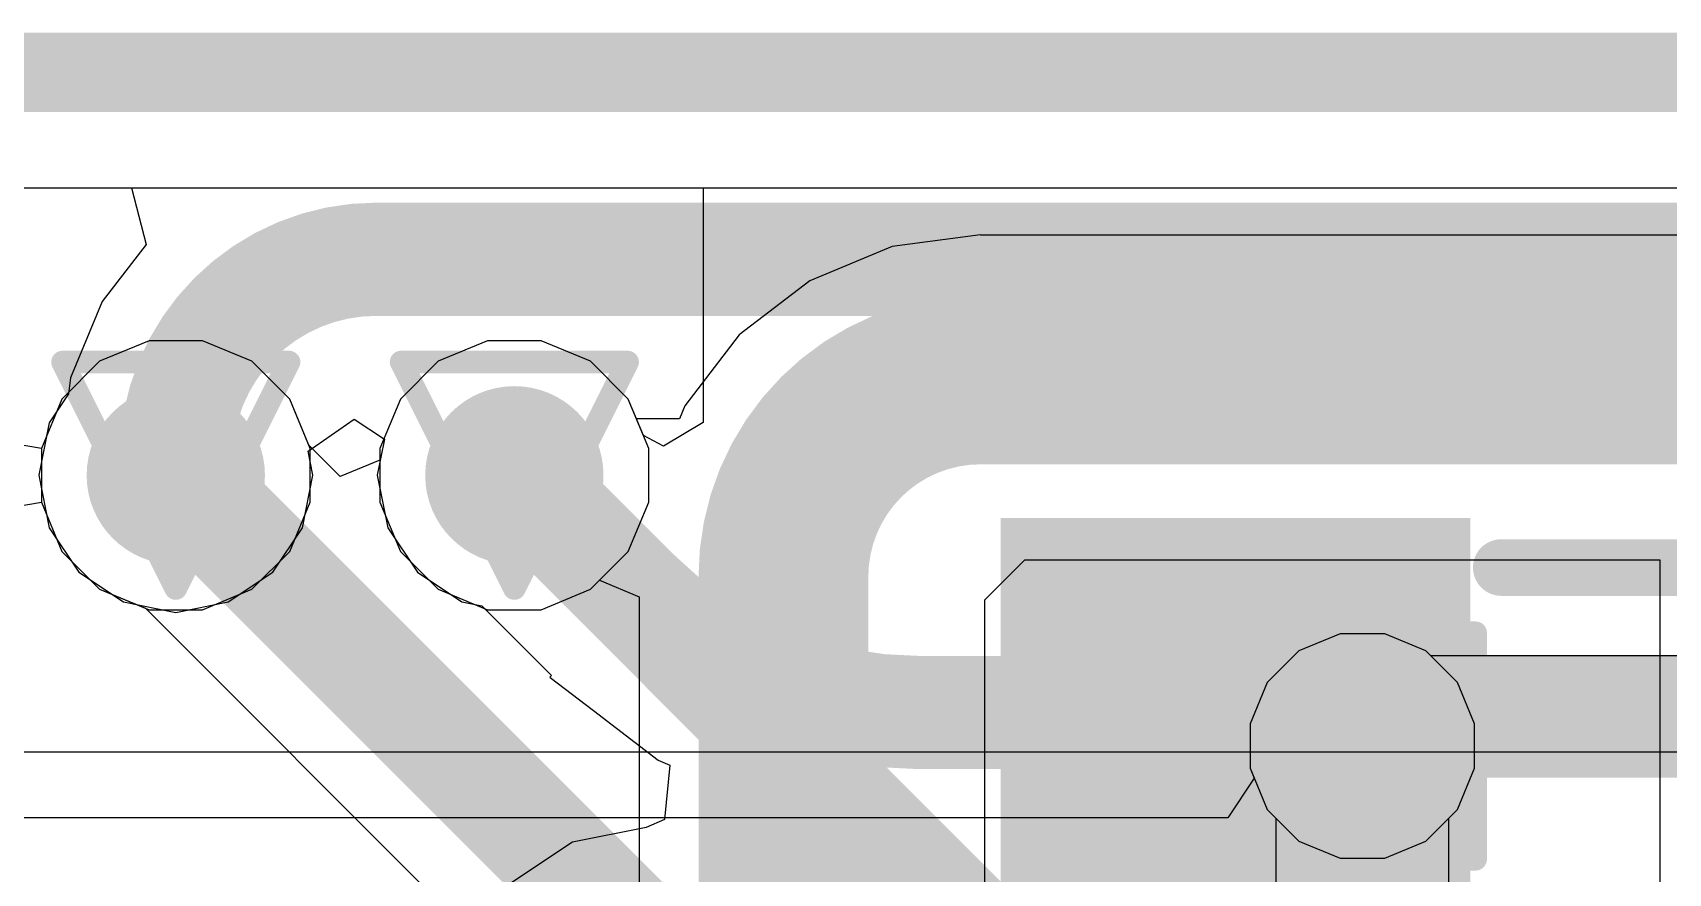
# Model space of a CAD drawing. Header units: inches. Extents: x -6 to 284, y -12 to 154.
# Drawn here: x 34.891 to 38.56, y 18.563 to 20.449 of the extents above; entities that cross this region are included whole.
import ezdxf

# ---------------------------------------------------------------- set-up
doc = ezdxf.new("R2010")
doc.units = ezdxf.units.IN
for name, color, linetype in [('Board Outline', 216, 'Continuous'), ('Bottom Layer', 5, 'Continuous'), ('Bottom Overlay', 54, 'Continuous'), ('Bottom Paste', 16, 'Continuous'), ('Bottom Solder', 6, 'Continuous'), ('Drill Drawing', 1, 'Continuous'), ('GND-1', 16, 'Continuous'), ('GND-2', 90, 'Continuous'), ('GND-3', 216, 'Continuous'), ('GND-4', 54, 'Continuous'), ('PWR-1', 156, 'Continuous'), ('PWR-2', 130, 'Continuous'), ('Signal L1', 76, 'Continuous'), ('Signal L2', 6, 'Continuous'), ('Top Layer', 1, 'Continuous'), ('Top Solder', 216, 'Continuous'), ('Via Holes', 16, 'Continuous')]:
    doc.layers.add(name, color=color, linetype=linetype)

# ---------------------------------------------------------------- blocks, each defined once
blk = doc.blocks.new('WPN252012HR24MT__B_247')
at = {"layer": 'Bottom Layer'}
blk.add_hatch(color=5, dxfattribs=at).paths.add_polyline_path([(-1.2499975, 1.00000054), (-0.3999966599999999, 1.00000054), (-0.3999966599999999, -1.00000054), (-1.2499975, -1.00000054)])
at = {"layer": 'Bottom Paste'}
blk.add_hatch(color=16, dxfattribs=at).paths.add_polyline_path([(-1.2499975, 1.00000054), (-0.3999966599999999, 1.00000054), (-0.3999966599999999, -1.00000054), (-1.2499975, -1.00000054)])
at = {"layer": 'Bottom Solder'}
blk.add_hatch(color=6, dxfattribs=at).paths.add_polyline_path([(-1.3515975, 1.10160054), (-0.29839666, 1.10160054), (-0.29839666, -1.10160054), (-1.3515975, -1.10160054)])
at = {"layer": 'Bottom Overlay'}
blk.add_lwpolyline([(-0.2286, 0.9905999999999999, 0.127, 0.127, 0), (0.2286, 0.9905999999999999, 0.127, 0.127, 0)], format="xyseb", dxfattribs=at)
blk.add_lwpolyline([(-0.26035, 0.9905999999999999, 0.0635, 0.0635, 1), (-0.19685, 0.9905999999999999, 0.0635, 0.0635, 1)], format="xyseb", close=True, dxfattribs=at)

msp = doc.modelspace()

# ---------------------------------------------------------------- hatches: boundary and pattern name
at = {"layer": 'Bottom Layer'}
h = msp.add_hatch(color=5, dxfattribs=at)
edge = h.paths.add_edge_path()
edge.add_arc((35.21162884, 19.45591486), 0.1999996, 0, 360)
h = msp.add_hatch(color=5, dxfattribs=at)
edge = h.paths.add_edge_path()
edge.add_arc((35.97114726, 19.45591486), 0.1999996, 0, 360)
at = {"layer": 'GND-1'}
h = msp.add_hatch(color=16, dxfattribs=at)
edge = h.paths.add_edge_path()
edge.add_arc((35.21162884, 19.45591486), 0.1999996, 0, 360)
h = msp.add_hatch(color=16, dxfattribs=at)
edge = h.paths.add_edge_path()
edge.add_arc((35.97114726, 19.45591486), 0.1999996, 0, 360)
h = msp.add_hatch(color=16, dxfattribs=at)
edge = h.paths.add_edge_path()
edge.add_arc((37.87366822, 18.84857292), 0.1499997, 0, 360)
at = {"layer": 'GND-2'}
h = msp.add_hatch(color=90, dxfattribs=at)
edge = h.paths.add_edge_path()
edge.add_arc((35.21162884, 19.45591486), 0.1999996, 0, 360)
h = msp.add_hatch(color=90, dxfattribs=at)
edge = h.paths.add_edge_path()
edge.add_arc((35.97114726, 19.45591486), 0.1999996, 0, 360)
at = {"layer": 'GND-3'}
h = msp.add_hatch(color=216, dxfattribs=at)
edge = h.paths.add_edge_path()
edge.add_arc((35.21162884, 19.45591486), 0.1999996, 0, 360)
h = msp.add_hatch(color=216, dxfattribs=at)
edge = h.paths.add_edge_path()
edge.add_arc((35.97114726, 19.45591486), 0.1999996, 0, 360)
at = {"layer": 'GND-4'}
h = msp.add_hatch(color=54, dxfattribs=at)
edge = h.paths.add_edge_path()
edge.add_arc((35.21162884, 19.45591486), 0.1999996, 0, 360)
h = msp.add_hatch(color=54, dxfattribs=at)
edge = h.paths.add_edge_path()
edge.add_arc((35.97114726, 19.45591486), 0.1999996, 0, 360)
at = {"layer": 'PWR-1'}
h = msp.add_hatch(color=156, dxfattribs=at)
edge = h.paths.add_edge_path()
edge.add_arc((35.21162884, 19.45591486), 0.1999996, 0, 360)
h = msp.add_hatch(color=156, dxfattribs=at)
edge = h.paths.add_edge_path()
edge.add_arc((35.97114726, 19.45591486), 0.1999996, 0, 360)
at = {"layer": 'PWR-2'}
h = msp.add_hatch(color=130, dxfattribs=at)
edge = h.paths.add_edge_path()
edge.add_arc((35.21162884, 19.45591486), 0.1999996, 0, 360)
h = msp.add_hatch(color=130, dxfattribs=at)
edge = h.paths.add_edge_path()
edge.add_arc((35.97114726, 19.45591486), 0.1999996, 0, 360)
at = {"layer": 'Signal L1'}
h = msp.add_hatch(color=76, dxfattribs=at)
edge = h.paths.add_edge_path()
edge.add_arc((35.21162884, 19.45591486), 0.1999996, 0, 360)
h = msp.add_hatch(color=76, dxfattribs=at)
edge = h.paths.add_edge_path()
edge.add_arc((35.97114726, 19.45591486), 0.1999996, 0, 360)
h = msp.add_hatch(color=76, dxfattribs=at)
edge = h.paths.add_edge_path()
edge.add_arc((37.87366822, 18.84857292), 0.1499997, 0, 360)
at = {"layer": 'Signal L2'}
h = msp.add_hatch(color=6, dxfattribs=at)
edge = h.paths.add_edge_path()
edge.add_arc((35.21162884, 19.45591486), 0.1999996, 0, 360)
h = msp.add_hatch(color=6, dxfattribs=at)
edge = h.paths.add_edge_path()
edge.add_arc((35.97114726, 19.45591486), 0.1999996, 0, 360)
at = {"layer": 'Top Layer'}
h = msp.add_hatch(color=1, dxfattribs=at)
edge = h.paths.add_edge_path()
edge.add_arc((35.21162884, 19.45591486), 0.1999996, 0, 360)
h = msp.add_hatch(color=1, dxfattribs=at)
edge = h.paths.add_edge_path()
edge.add_arc((35.97114726, 19.45591486), 0.1999996, 0, 360)
h = msp.add_hatch(color=1, dxfattribs=at)
edge = h.paths.add_edge_path()
edge.add_arc((37.87366822, 18.84857292), 0.1499997, 0, 360)
at = {"layer": 'Top Solder'}
h = msp.add_hatch(color=216, dxfattribs=at)
edge = h.paths.add_edge_path()
edge.add_arc((37.87366822, 18.84857292), 0.2515997, 0, 360)
at = {"layer": 'Via Holes'}
h = msp.add_hatch(color=7, dxfattribs=at)
edge = h.paths.add_edge_path()
edge.add_arc((35.21162884, 19.45591486), 0.0999998, 0, 360)
h = msp.add_hatch(color=7, dxfattribs=at)
edge = h.paths.add_edge_path()
edge.add_arc((35.97114726, 19.45591486), 0.0999998, 0, 360)
h = msp.add_hatch(color=7, dxfattribs=at)
edge = h.paths.add_edge_path()
edge.add_arc((37.87366822, 18.84857292), 0.07499858, 0, 360)

# ---------------------------------------------------------------- linework, layer by layer
at = {"layer": 'Board Outline'}
msp.add_lwpolyline([(12.036425, 20.35987292, 0.1778, 0.1778, 0), (75.55088776, 20.35987292, 0.1778, 0.1778, 0)], format="xyseb", dxfattribs=at)
at = {"layer": 'Bottom Layer'}
for p, q in [((12.036425, 20.10090722), (45.75363722, 20.10090976)), ((36.81871477999999, 19.96900756), (36.63388913999999, 19.89244942)), ((37.0170583, 19.99511876), (36.81871477999999, 19.96900756)), ((37.0170583, 19.99478348), (37.0170583, 19.99511876)), ((42.40691544, 19.99478348), (37.0170583, 19.99478348)), ((36.63388913999999, 19.89244942), (36.4751747, 19.7706615)), ((35.15163658, 19.75751446), (35.0407859, 19.71159888)), ((35.2716211, 19.75751446), (35.15163658, 19.75751446)), ((35.38247178, 19.71159888), (35.2716211, 19.75751446)), ((35.911155, 19.75751446), (35.80030432, 19.71159888)), ((36.03113952, 19.75751446), (35.911155, 19.75751446)), ((36.1419902, 19.71159888), (36.03113952, 19.75751446)), ((36.4751747, 19.7706615), (36.35338678, 19.61194706)), ((35.0407859, 19.71159888), (34.95594481999999, 19.6267578)), ((35.46731286, 19.6267578), (35.38247178, 19.71159888)), ((35.80030432, 19.71159888), (35.71546324, 19.6267578)), ((36.22683128, 19.6267578), (36.1419902, 19.71159888)), ((34.95594481999999, 19.6267578), (34.91002924, 19.51590966)), ((35.51322844, 19.51590712), (35.46731286, 19.6267578)), ((35.71546324, 19.6267578), (35.66954766, 19.51590712)), ((36.2450634, 19.58274214), (36.22683128, 19.6267578)), ((36.35338678, 19.61194706), (36.34128876, 19.58274214)), ((36.34128876, 19.58274214), (36.2450634, 19.58274214)), ((34.91002924, 19.51590966), (34.82720492, 19.53057562)), ((35.51322844, 19.3959226), (35.51322844, 19.51590712)), ((35.66954766, 19.51590712), (35.66954766, 19.3959226)), ((34.82720492, 19.3812541), (34.91002924, 19.39592006)), ((34.91002924, 19.39592006), (34.95594481999999, 19.28507192)), ((35.46731286, 19.28507192), (35.51322844, 19.3959226)), ((35.66954766, 19.3959226), (35.71546324, 19.28507192)), ((34.95594481999999, 19.28507192), (35.0407859, 19.20023084)), ((35.38247178, 19.20023084), (35.46731286, 19.28507192)), ((35.71546324, 19.28507192), (35.80030432, 19.20023084)), ((37.02667982, 19.1768095), (37.11648406, 19.26661374)), ((37.11648406, 19.26661374), (38.54082716, 19.26660612)), ((38.54082716, 19.26660612), (38.54083732, 16.44296178)), ((35.0407859, 19.20023084), (35.15163658, 19.15431526)), ((35.2716211, 19.15431526), (35.38247178, 19.20023084)), ((35.80030432, 19.20023084), (35.911155, 19.15431526)), ((36.03113952, 19.15431526), (36.1419902, 19.20023084)), ((36.1419902, 19.20023084), (36.16215271999999, 19.22039336)), ((36.16215271999999, 19.22039336), (36.25105272, 19.18356844)), ((35.15163658, 19.15431526), (35.2716211, 19.15431526)), ((35.911155, 19.15431526), (36.03113952, 19.15431526)), ((36.25105272, 19.18356844), (36.25105272, 16.574135)), ((37.02667982, 15.29101336), (37.02667982, 19.1768095))]:
    msp.add_line(p, q, dxfattribs=at)
for points in [[(36.57477317999999, 19.2287779, 0.3809999999999999, 0.3809999999999999, -0.4142135623730951), (37.0170583, 19.67106302, 0.3809999999999999, 0.3809999999999999, 0)], [(37.0170583, 19.67106302, 0.3809999999999999, 0.3809999999999999, 0), (42.40691544, 19.67106302, 0.3809999999999999, 0.3809999999999999, 0)], [(36.57477317999999, 16.56375148, 0.3809999999999999, 0.3809999999999999, 0), (36.57477317999999, 19.2287779, 0.3809999999999999, 0.3809999999999999, 0)]]:
    msp.add_lwpolyline(points, format="xyseb", dxfattribs=at)
for points in [[(36.9218083, 19.67106302, 0.1905, 0.1905, 1), (37.1123083, 19.67106302, 0.1905, 0.1905, 1)], [(36.9218083, 19.67106302, 0.1905, 0.1905, 1), (37.1123083, 19.67106302, 0.1905, 0.1905, 1)], [(36.47952318, 19.2287779, 0.1905, 0.1905, 1), (36.67002318, 19.2287779, 0.1905, 0.1905, 1)], [(36.47952318, 19.2287779, 0.1905, 0.1905, 1), (36.67002318, 19.2287779, 0.1905, 0.1905, 1)]]:
    msp.add_lwpolyline(points, format="xyseb", close=True, dxfattribs=at)
at = {"layer": 'Drill Drawing'}
for points in [[(34.95762884, 19.70991486, 0.0508, 0.0508, 0), (35.46562884, 19.70991486, 0.0508, 0.0508, 0)], [(34.95762884, 19.70991486, 0.0508, 0.0508, 0), (35.21162884, 19.20191486, 0.0508, 0.0508, 0)], [(35.21162884, 19.20191486, 0.0508, 0.0508, 0), (35.46562884, 19.70991486, 0.0508, 0.0508, 0)], [(35.71714726, 19.70991486, 0.0508, 0.0508, 0), (36.22514726, 19.70991486, 0.0508, 0.0508, 0)], [(35.71714726, 19.70991486, 0.0508, 0.0508, 0), (35.97114726, 19.20191486, 0.0508, 0.0508, 0)], [(35.97114726, 19.20191486, 0.0508, 0.0508, 0), (36.22514726, 19.70991486, 0.0508, 0.0508, 0)], [(37.61966822, 19.10257292, 0.0508, 0.0508, 0), (38.12766822, 19.10257292, 0.0508, 0.0508, 0)], [(37.61966822, 18.59457292, 0.0508, 0.0508, 0), (37.61966822, 19.10257292, 0.0508, 0.0508, 0)], [(38.12766822, 18.59457292, 0.0508, 0.0508, 0), (38.12766822, 19.10257292, 0.0508, 0.0508, 0)], [(37.61966822, 18.59457292, 0.0508, 0.0508, 0), (38.12766822, 18.59457292, 0.0508, 0.0508, 0)]]:
    msp.add_lwpolyline(points, format="xyseb", dxfattribs=at)
for points in [[(34.94492884, 19.70991486, 0.0254, 0.0254, 1), (34.97032883999999, 19.70991486, 0.0254, 0.0254, 1)], [(34.94492884, 19.70991486, 0.0254, 0.0254, 1), (34.97032883999999, 19.70991486, 0.0254, 0.0254, 1)], [(35.45292884, 19.70991486, 0.0254, 0.0254, 1), (35.47832884, 19.70991486, 0.0254, 0.0254, 1)], [(35.45292884, 19.70991486, 0.0254, 0.0254, 1), (35.47832884, 19.70991486, 0.0254, 0.0254, 1)], [(35.70444726, 19.70991486, 0.0254, 0.0254, 1), (35.72984726, 19.70991486, 0.0254, 0.0254, 1)], [(35.70444726, 19.70991486, 0.0254, 0.0254, 1), (35.72984726, 19.70991486, 0.0254, 0.0254, 1)], [(36.21244726, 19.70991486, 0.0254, 0.0254, 1), (36.23784726, 19.70991486, 0.0254, 0.0254, 1)], [(36.21244726, 19.70991486, 0.0254, 0.0254, 1), (36.23784726, 19.70991486, 0.0254, 0.0254, 1)], [(35.19892884, 19.20191486, 0.0254, 0.0254, 1), (35.22432884, 19.20191486, 0.0254, 0.0254, 1)], [(35.19892884, 19.20191486, 0.0254, 0.0254, 1), (35.22432884, 19.20191486, 0.0254, 0.0254, 1)], [(35.95844726, 19.20191486, 0.0254, 0.0254, 1), (35.98384726, 19.20191486, 0.0254, 0.0254, 1)], [(35.95844726, 19.20191486, 0.0254, 0.0254, 1), (35.98384726, 19.20191486, 0.0254, 0.0254, 1)], [(37.60696822, 19.10257292, 0.0254, 0.0254, 1), (37.63236822, 19.10257292, 0.0254, 0.0254, 1)], [(37.60696822, 19.10257292, 0.0254, 0.0254, 1), (37.63236822, 19.10257292, 0.0254, 0.0254, 1)], [(38.11496821999999, 19.10257292, 0.0254, 0.0254, 1), (38.14036822, 19.10257292, 0.0254, 0.0254, 1)], [(38.11496821999999, 19.10257292, 0.0254, 0.0254, 1), (38.14036822, 19.10257292, 0.0254, 0.0254, 1)], [(37.60696822, 18.59457292, 0.0254, 0.0254, 1), (37.63236822, 18.59457292, 0.0254, 0.0254, 1)], [(37.60696822, 18.59457292, 0.0254, 0.0254, 1), (37.63236822, 18.59457292, 0.0254, 0.0254, 1)], [(38.11496821999999, 18.59457292, 0.0254, 0.0254, 1), (38.14036822, 18.59457292, 0.0254, 0.0254, 1)], [(38.11496821999999, 18.59457292, 0.0254, 0.0254, 1), (38.14036822, 18.59457292, 0.0254, 0.0254, 1)]]:
    msp.add_lwpolyline(points, format="xyseb", close=True, dxfattribs=at)
at = {"layer": 'GND-1'}
for p, q in [((12.036425, 20.10090722), (75.55084966, 20.10090976)), ((35.15163658, 19.75751446), (35.0407859, 19.71159888)), ((35.2716211, 19.75751446), (35.15163658, 19.75751446)), ((35.38247178, 19.71159888), (35.2716211, 19.75751446)), ((35.911155, 19.75751446), (35.80030432, 19.71159888)), ((36.03113952, 19.75751446), (35.911155, 19.75751446)), ((36.1419902, 19.71159888), (36.03113952, 19.75751446)), ((35.0407859, 19.71159888), (34.95594481999999, 19.6267578)), ((35.46731286, 19.6267578), (35.38247178, 19.71159888)), ((35.80030432, 19.71159888), (35.71546324, 19.6267578)), ((36.22683128, 19.6267578), (36.1419902, 19.71159888)), ((34.95594481999999, 19.6267578), (34.91002924, 19.51590712)), ((35.51322844, 19.51590712), (35.46731286, 19.6267578)), ((35.71546324, 19.6267578), (35.66954766, 19.51590712)), ((36.27274686, 19.51590712), (36.22683128, 19.6267578)), ((34.91002924, 19.51590712), (34.91002924, 19.3959226)), ((35.51322844, 19.3959226), (35.51322844, 19.51590712)), ((35.66954766, 19.51590712), (35.66954766, 19.3959226)), ((36.27274686, 19.3959226), (36.27274686, 19.51590712)), ((34.91002924, 19.3959226), (34.95594481999999, 19.28507192)), ((35.46731286, 19.28507192), (35.51322844, 19.3959226)), ((35.66954766, 19.3959226), (35.71546324, 19.28507192)), ((36.22683128, 19.28507192), (36.27274686, 19.3959226)), ((34.95594481999999, 19.28507192), (35.0407859, 19.20023084)), ((35.38247178, 19.20023084), (35.46731286, 19.28507192)), ((35.71546324, 19.28507192), (35.80030432, 19.20023084)), ((36.1419902, 19.20023084), (36.22683128, 19.28507192)), ((35.0407859, 19.20023084), (35.15163658, 19.15431526)), ((35.2716211, 19.15431526), (35.38247178, 19.20023084)), ((35.80030432, 19.20023084), (35.911155, 19.15431526)), ((36.03113952, 19.15431526), (36.1419902, 19.20023084)), ((35.15163658, 19.15431526), (35.2716211, 19.15431526)), ((35.911155, 19.15431526), (36.03113952, 19.15431526)), ((37.8236226, 19.10017262), (37.73114882, 19.06186942)), ((37.92371384, 19.10017262), (37.8236226, 19.10017262)), ((38.01618762, 19.06186942), (37.92371384, 19.10017262)), ((37.73114882, 19.06186942), (37.66037172, 18.99109232)), ((38.08696472, 18.99109232), (38.01618762, 19.06186942)), ((37.66037172, 18.99109232), (37.62206852, 18.89861854)), ((38.12526792, 18.89861854), (38.08696472, 18.99109232)), ((37.62206852, 18.89861854), (37.62206852, 18.7985273)), ((38.12526792, 18.7985273), (38.12526792, 18.89861854)), ((37.62206852, 18.7985273), (37.66037172, 18.70605352)), ((38.08696472, 18.70605352), (38.12526792, 18.7985273)), ((37.66037172, 18.70605352), (37.73114882, 18.63527642)), ((38.01618762, 18.63527642), (38.08696472, 18.70605352)), ((37.73114882, 18.63527642), (37.8236226, 18.59697322)), ((37.92371384, 18.59697322), (38.01618762, 18.63527642)), ((37.8236226, 18.59697322), (37.92371384, 18.59697322))]:
    msp.add_line(p, q, dxfattribs=at)
at = {"layer": 'GND-2'}
for p, q in [((12.036425, 20.10090722), (75.55084966, 20.10090976)), ((35.15163658, 19.75751446), (35.0407859, 19.71159888)), ((35.2716211, 19.75751446), (35.15163658, 19.75751446)), ((35.38247178, 19.71159888), (35.2716211, 19.75751446)), ((35.911155, 19.75751446), (35.80030432, 19.71159888)), ((36.03113952, 19.75751446), (35.911155, 19.75751446)), ((36.1419902, 19.71159888), (36.03113952, 19.75751446)), ((35.0407859, 19.71159888), (34.95594481999999, 19.6267578)), ((35.46731286, 19.6267578), (35.38247178, 19.71159888)), ((35.80030432, 19.71159888), (35.71546324, 19.6267578)), ((36.22683128, 19.6267578), (36.1419902, 19.71159888)), ((34.95594481999999, 19.6267578), (34.91002924, 19.51590712)), ((35.51322844, 19.51590712), (35.46731286, 19.6267578)), ((35.71546324, 19.6267578), (35.66954766, 19.51590712)), ((36.27274686, 19.51590712), (36.22683128, 19.6267578)), ((34.91002924, 19.51590712), (34.91002924, 19.3959226)), ((35.51322844, 19.3959226), (35.51322844, 19.51590712)), ((35.66954766, 19.51590712), (35.66954766, 19.3959226)), ((36.27274686, 19.3959226), (36.27274686, 19.51590712)), ((34.91002924, 19.3959226), (34.95594481999999, 19.28507192)), ((35.46731286, 19.28507192), (35.51322844, 19.3959226)), ((35.66954766, 19.3959226), (35.71546324, 19.28507192)), ((36.22683128, 19.28507192), (36.27274686, 19.3959226)), ((34.95594481999999, 19.28507192), (35.0407859, 19.20023084)), ((35.38247178, 19.20023084), (35.46731286, 19.28507192)), ((35.71546324, 19.28507192), (35.80030432, 19.20023084)), ((36.1419902, 19.20023084), (36.22683128, 19.28507192)), ((35.0407859, 19.20023084), (35.15163658, 19.15431526)), ((35.2716211, 19.15431526), (35.38247178, 19.20023084)), ((35.80030432, 19.20023084), (35.911155, 19.15431526)), ((36.03113952, 19.15431526), (36.1419902, 19.20023084)), ((35.15163658, 19.15431526), (35.2716211, 19.15431526)), ((35.911155, 19.15431526), (36.03113952, 19.15431526))]:
    msp.add_line(p, q, dxfattribs=at)
at = {"layer": 'GND-3'}
for p, q in [((12.036425, 20.10090722), (75.55084966, 20.10090976)), ((35.15163658, 19.75751446), (35.0407859, 19.71159888)), ((35.2716211, 19.75751446), (35.15163658, 19.75751446)), ((35.38247178, 19.71159888), (35.2716211, 19.75751446)), ((35.911155, 19.75751446), (35.80030432, 19.71159888)), ((36.03113952, 19.75751446), (35.911155, 19.75751446)), ((36.1419902, 19.71159888), (36.03113952, 19.75751446)), ((35.0407859, 19.71159888), (34.95594481999999, 19.6267578)), ((35.46731286, 19.6267578), (35.38247178, 19.71159888)), ((35.80030432, 19.71159888), (35.71546324, 19.6267578)), ((36.22683128, 19.6267578), (36.1419902, 19.71159888)), ((34.95594481999999, 19.6267578), (34.91002924, 19.51590712)), ((35.51322844, 19.51590712), (35.46731286, 19.6267578)), ((35.71546324, 19.6267578), (35.66954766, 19.51590712)), ((36.27274686, 19.51590712), (36.22683128, 19.6267578)), ((34.91002924, 19.51590712), (34.91002924, 19.3959226)), ((35.51322844, 19.3959226), (35.51322844, 19.51590712)), ((35.66954766, 19.51590712), (35.66954766, 19.3959226)), ((36.27274686, 19.3959226), (36.27274686, 19.51590712)), ((34.91002924, 19.3959226), (34.95594481999999, 19.28507192)), ((35.46731286, 19.28507192), (35.51322844, 19.3959226)), ((35.66954766, 19.3959226), (35.71546324, 19.28507192)), ((36.22683128, 19.28507192), (36.27274686, 19.3959226)), ((34.95594481999999, 19.28507192), (35.0407859, 19.20023084)), ((35.38247178, 19.20023084), (35.46731286, 19.28507192)), ((35.71546324, 19.28507192), (35.80030432, 19.20023084)), ((36.1419902, 19.20023084), (36.22683128, 19.28507192)), ((35.0407859, 19.20023084), (35.15163658, 19.15431526)), ((35.2716211, 19.15431526), (35.38247178, 19.20023084)), ((35.80030432, 19.20023084), (35.911155, 19.15431526)), ((36.03113952, 19.15431526), (36.1419902, 19.20023084)), ((35.15163658, 19.15431526), (35.2716211, 19.15431526)), ((35.911155, 19.15431526), (36.03113952, 19.15431526))]:
    msp.add_line(p, q, dxfattribs=at)
at = {"layer": 'GND-4'}
for p, q in [((12.036425, 20.10090722), (75.55084966, 20.10090976)), ((35.15163658, 19.75751446), (35.0407859, 19.71159888)), ((35.2716211, 19.75751446), (35.15163658, 19.75751446)), ((35.38247178, 19.71159888), (35.2716211, 19.75751446)), ((35.911155, 19.75751446), (35.80030432, 19.71159888)), ((36.03113952, 19.75751446), (35.911155, 19.75751446)), ((36.1419902, 19.71159888), (36.03113952, 19.75751446)), ((35.0407859, 19.71159888), (34.95594481999999, 19.6267578)), ((35.46731286, 19.6267578), (35.38247178, 19.71159888)), ((35.80030432, 19.71159888), (35.71546324, 19.6267578)), ((36.22683128, 19.6267578), (36.1419902, 19.71159888)), ((34.95594481999999, 19.6267578), (34.91002924, 19.51590712)), ((35.51322844, 19.51590712), (35.46731286, 19.6267578)), ((35.71546324, 19.6267578), (35.66954766, 19.51590712)), ((36.27274686, 19.51590712), (36.22683128, 19.6267578)), ((34.91002924, 19.51590712), (34.91002924, 19.3959226)), ((35.51322844, 19.3959226), (35.51322844, 19.51590712)), ((35.66954766, 19.51590712), (35.66954766, 19.3959226)), ((36.27274686, 19.3959226), (36.27274686, 19.51590712)), ((34.91002924, 19.3959226), (34.95594481999999, 19.28507192)), ((35.46731286, 19.28507192), (35.51322844, 19.3959226)), ((35.66954766, 19.3959226), (35.71546324, 19.28507192)), ((36.22683128, 19.28507192), (36.27274686, 19.3959226)), ((34.95594481999999, 19.28507192), (35.0407859, 19.20023084)), ((35.38247178, 19.20023084), (35.46731286, 19.28507192)), ((35.71546324, 19.28507192), (35.80030432, 19.20023084)), ((36.1419902, 19.20023084), (36.22683128, 19.28507192)), ((35.0407859, 19.20023084), (35.15163658, 19.15431526)), ((35.2716211, 19.15431526), (35.38247178, 19.20023084)), ((35.80030432, 19.20023084), (35.911155, 19.15431526)), ((36.03113952, 19.15431526), (36.1419902, 19.20023084)), ((35.15163658, 19.15431526), (35.2716211, 19.15431526)), ((35.911155, 19.15431526), (36.03113952, 19.15431526))]:
    msp.add_line(p, q, dxfattribs=at)
at = {"layer": 'PWR-1'}
for p, q in [((33.82024224, 20.10090722), (35.11202528, 20.10090722)), ((35.11202528, 20.10090722), (35.1449386, 19.97390722)), ((35.1449386, 19.97390722), (35.0466406, 19.84580232)), ((35.0466406, 19.84580232), (34.97574158, 19.67463426)), ((34.97574158, 19.67463426), (34.97100448, 19.63866278)), ((34.97100448, 19.63866278), (34.92752984, 19.57359306)), ((34.92752984, 19.57359306), (34.9041212, 19.45591486)), ((35.50837196, 19.51003464), (35.61141976, 19.58186076)), ((35.61141976, 19.58186076), (35.6797102, 19.53670972)), ((35.6797102, 19.53670972), (35.66363962, 19.45591486)), ((35.51913648, 19.45591486), (35.50837196, 19.51003464)), ((34.9041212, 19.45591486), (34.92752984, 19.33823666)), ((35.49572784, 19.33823666), (35.51913648, 19.45591486)), ((35.66363962, 19.45591486), (35.68704826, 19.33823666)), ((34.92752984, 19.33823666), (34.99418705999999, 19.23847308)), ((35.42907062, 19.23847308), (35.49572784, 19.33823666)), ((35.68704826, 19.33823666), (35.75370547999999, 19.23847308)), ((34.99418705999999, 19.23847308), (35.09395064, 19.17181586)), ((35.32930704, 19.17181586), (35.42907062, 19.23847308)), ((35.75370547999999, 19.23847308), (35.85346905999999, 19.17181586)), ((35.09395064, 19.17181586), (35.21162884, 19.14840722)), ((35.21162884, 19.14840722), (35.32930704, 19.17181586)), ((35.85346905999999, 19.17181586), (35.89782, 19.16299444)), ((35.89782, 19.16299444), (36.05412905999999, 19.00668538)), ((36.05412905999999, 19.00668538), (36.05055274, 19.00310652)), ((36.05055274, 19.00310652), (36.05137062, 19.00247406)), ((36.05137062, 19.00247406), (36.14852054, 18.92793776)), ((36.14852054, 18.92793776), (36.2934123, 18.81675942)), ((36.2934123, 18.81675942), (36.31987148, 18.80579932)), ((36.31987148, 18.80579932), (36.30782934, 18.68352372)), ((36.30782934, 18.68352372), (36.26657212, 18.66570816)), ((36.26657212, 18.66570816), (36.1013883, 18.63285072)), ((36.1013883, 18.63285072), (35.89165542, 18.4927113))]:
    msp.add_line(p, q, dxfattribs=at)
for points in [[(35.21162884, 19.49094654, 0.254, 0.254, -0.4142135623730951), (35.6612698, 19.9405875, 0.254, 0.254, 0)], [(35.6612698, 19.9405875, 0.254, 0.254, 0), (40.18007204, 19.94058242, 0.254, 0.254, 0)], [(35.21162884, 19.45591486, 0.254, 0.254, 0), (35.21162884, 19.49094654, 0.254, 0.254, 0)], [(35.97114726, 19.45591486, 0.254, 0.254, 0), (36.23725798, 19.18980414, 0.254, 0.254, 0)], [(36.23781678, 19.18924534, 0.254, 0.254, -0.0002173957781129311), (36.23725798, 19.18980414, 0.254, 0.254, 0)], [(36.87970526, 18.92369342, 0.254, 0.254, -0.1986863798642616), (36.23781678, 19.18924534, 0.254, 0.254, 0)], [(36.87970526, 18.92369342, 0.254, 0.254, 0), (40.5204422, 18.92369342, 0.254, 0.254, 0)]]:
    msp.add_lwpolyline(points, format="xyseb", dxfattribs=at)
for points in [[(35.59776979999999, 19.9405875, 0.127, 0.127, 1), (35.7247698, 19.9405875, 0.127, 0.127, 1)], [(35.59776979999999, 19.9405875, 0.127, 0.127, 1), (35.7247698, 19.9405875, 0.127, 0.127, 1)], [(35.14812884, 19.49094654, 0.127, 0.127, 1), (35.27512883999999, 19.49094654, 0.127, 0.127, 1)], [(35.14812884, 19.49094654, 0.127, 0.127, 1), (35.27512883999999, 19.49094654, 0.127, 0.127, 1)], [(35.14812884, 19.45591486, 0.127, 0.127, 1), (35.27512883999999, 19.45591486, 0.127, 0.127, 1)], [(35.90764726, 19.45591486, 0.127, 0.127, 1), (36.03464726, 19.45591486, 0.127, 0.127, 1)], [(36.17375798, 19.18980414, 0.127, 0.127, 1), (36.30075797999999, 19.18980414, 0.127, 0.127, 1)], [(36.17375798, 19.18980414, 0.127, 0.127, 1), (36.30075797999999, 19.18980414, 0.127, 0.127, 1)], [(36.17431678, 19.18924534, 0.127, 0.127, 1), (36.30131677999999, 19.18924534, 0.127, 0.127, 1)], [(36.17431678, 19.18924534, 0.127, 0.127, 1), (36.30131677999999, 19.18924534, 0.127, 0.127, 1)], [(36.81620526, 18.92369342, 0.127, 0.127, 1), (36.94320526, 18.92369342, 0.127, 0.127, 1)], [(36.81620526, 18.92369342, 0.127, 0.127, 1), (36.94320526, 18.92369342, 0.127, 0.127, 1)]]:
    msp.add_lwpolyline(points, format="xyseb", close=True, dxfattribs=at)
at = {"layer": 'PWR-2'}
for p, q in [((17.93397734, 20.10090722), (36.3944535, 20.10090722)), ((36.3944535, 20.10090722), (36.3944535, 19.57425346)), ((35.15163658, 19.75751446), (35.0407859, 19.71159888)), ((35.2716211, 19.75751446), (35.15163658, 19.75751446)), ((35.38247178, 19.71159888), (35.2716211, 19.75751446)), ((35.911155, 19.75751446), (35.80030432, 19.71159888)), ((36.03113952, 19.75751446), (35.911155, 19.75751446)), ((36.1419902, 19.71159888), (36.03113952, 19.75751446)), ((35.0407859, 19.71159888), (34.95594481999999, 19.6267578)), ((35.46731286, 19.6267578), (35.38247178, 19.71159888)), ((35.80030432, 19.71159888), (35.71546324, 19.6267578)), ((36.22683128, 19.6267578), (36.1419902, 19.71159888)), ((34.95594481999999, 19.6267578), (34.91002924, 19.51590712)), ((35.5099366, 19.52385478), (35.46731286, 19.6267578)), ((35.71546324, 19.6267578), (35.66954766, 19.51590712)), ((36.26054216, 19.54536858), (36.22683128, 19.6267578)), ((36.3944535, 19.57425346), (36.30555096, 19.52158402)), ((35.58064766, 19.45314372), (35.5099366, 19.52385478)), ((36.30555096, 19.52158402), (36.26054216, 19.54536858)), ((34.91002924, 19.51590712), (34.91002924, 19.3959226)), ((35.66954766, 19.48996864), (35.58064766, 19.45314372)), ((35.66954766, 19.51590712), (35.66954766, 19.48996864)), ((34.91002924, 19.3959226), (34.95594481999999, 19.28507192)), ((34.95594481999999, 19.28507192), (35.0407859, 19.20023084)), ((35.0407859, 19.20023084), (35.14368892, 19.1576071)), ((35.14368892, 19.1576071), (36.3944535, 17.90684252))]:
    msp.add_line(p, q, dxfattribs=at)
for points in [[(35.21162884, 19.45591486, 0.254, 0.254, 0), (37.12674566, 17.54079804, 0.254, 0.254, 0)], [(35.97114726, 19.45591486, 0.254, 0.254, 0), (37.61909926, 17.80796286, 0.254, 0.254, 0)], [(38.09881382, 17.86506206, 0.254, 0.254, 0), (38.75031366, 18.5165619, 0.254, 0.254, 0)]]:
    msp.add_lwpolyline(points, format="xyseb", dxfattribs=at)
for points in [[(35.14812884, 19.45591486, 0.127, 0.127, 1), (35.27512883999999, 19.45591486, 0.127, 0.127, 1)], [(35.90764726, 19.45591486, 0.127, 0.127, 1), (36.03464726, 19.45591486, 0.127, 0.127, 1)]]:
    msp.add_lwpolyline(points, format="xyseb", close=True, dxfattribs=at)
at = {"layer": 'Signal L1'}
for p, q in [((12.036425, 20.10090722), (75.55084966, 20.10090976)), ((35.15163658, 19.75751446), (35.0407859, 19.71159888)), ((35.2716211, 19.75751446), (35.15163658, 19.75751446)), ((35.38247178, 19.71159888), (35.2716211, 19.75751446)), ((35.911155, 19.75751446), (35.80030432, 19.71159888)), ((36.03113952, 19.75751446), (35.911155, 19.75751446)), ((36.1419902, 19.71159888), (36.03113952, 19.75751446)), ((35.0407859, 19.71159888), (34.95594481999999, 19.6267578)), ((35.46731286, 19.6267578), (35.38247178, 19.71159888)), ((35.80030432, 19.71159888), (35.71546324, 19.6267578)), ((36.22683128, 19.6267578), (36.1419902, 19.71159888)), ((34.95594481999999, 19.6267578), (34.91002924, 19.51590712)), ((35.51322844, 19.51590712), (35.46731286, 19.6267578)), ((35.71546324, 19.6267578), (35.66954766, 19.51590712)), ((36.27274686, 19.51590712), (36.22683128, 19.6267578)), ((34.91002924, 19.51590712), (34.91002924, 19.3959226)), ((35.51322844, 19.3959226), (35.51322844, 19.51590712)), ((35.66954766, 19.51590712), (35.66954766, 19.3959226)), ((36.27274686, 19.3959226), (36.27274686, 19.51590712)), ((34.91002924, 19.3959226), (34.95594481999999, 19.28507192)), ((35.46731286, 19.28507192), (35.51322844, 19.3959226)), ((35.66954766, 19.3959226), (35.71546324, 19.28507192)), ((36.22683128, 19.28507192), (36.27274686, 19.3959226)), ((34.95594481999999, 19.28507192), (35.0407859, 19.20023084)), ((35.38247178, 19.20023084), (35.46731286, 19.28507192)), ((35.71546324, 19.28507192), (35.80030432, 19.20023084)), ((36.1419902, 19.20023084), (36.22683128, 19.28507192)), ((35.0407859, 19.20023084), (35.15163658, 19.15431526)), ((35.2716211, 19.15431526), (35.38247178, 19.20023084)), ((35.80030432, 19.20023084), (35.911155, 19.15431526)), ((36.03113952, 19.15431526), (36.1419902, 19.20023084)), ((35.15163658, 19.15431526), (35.2716211, 19.15431526)), ((35.911155, 19.15431526), (36.03113952, 19.15431526)), ((37.8236226, 19.10017262), (37.73114882, 19.06186942)), ((37.92371384, 19.10017262), (37.8236226, 19.10017262)), ((38.01618762, 19.06186942), (37.92371384, 19.10017262)), ((37.73114882, 19.06186942), (37.66037172, 18.99109232)), ((38.027483, 19.05057404), (38.01618762, 19.06186942)), ((62.75354988, 19.05057658), (38.027483, 19.05057404)), ((37.66037172, 18.99109232), (37.62206852, 18.89861854)), ((37.62206852, 18.89861854), (37.62206852, 18.7985273)), ((37.62206852, 18.7985273), (37.63109314, 18.77674172)), ((37.63109314, 18.77674172), (37.57169016, 18.68783918)), ((37.57169016, 18.68783918), (34.66194744, 18.68783918))]:
    msp.add_line(p, q, dxfattribs=at)
msp.add_lwpolyline([(37.90774486, 18.84857292, 0.14224, 0.14224, 0), (62.75354988, 18.84857546, 0.14224, 0.14224, 0)], format="xyseb", dxfattribs=at)
msp.add_lwpolyline([(37.87218486, 18.84857292, 0.07111999999999999, 0.07111999999999999, 1), (37.94330486, 18.84857292, 0.07111999999999999, 0.07111999999999999, 1)], format="xyseb", close=True, dxfattribs=at)
at = {"layer": 'Signal L2'}
for p, q in [((31.6294135, 20.10090722), (75.55084966, 20.10090976)), ((35.15163658, 19.75751446), (35.0407859, 19.71159888)), ((35.2716211, 19.75751446), (35.15163658, 19.75751446)), ((35.38247178, 19.71159888), (35.2716211, 19.75751446)), ((35.911155, 19.75751446), (35.80030432, 19.71159888)), ((36.03113952, 19.75751446), (35.911155, 19.75751446)), ((36.1419902, 19.71159888), (36.03113952, 19.75751446)), ((35.0407859, 19.71159888), (34.95594481999999, 19.6267578)), ((35.46731286, 19.6267578), (35.38247178, 19.71159888)), ((35.80030432, 19.71159888), (35.71546324, 19.6267578)), ((36.22683128, 19.6267578), (36.1419902, 19.71159888)), ((34.95594481999999, 19.6267578), (34.91002924, 19.51590712)), ((35.51322844, 19.51590712), (35.46731286, 19.6267578)), ((35.71546324, 19.6267578), (35.66954766, 19.51590712)), ((36.27274686, 19.51590712), (36.22683128, 19.6267578)), ((34.91002924, 19.51590712), (34.91002924, 19.3959226)), ((35.51322844, 19.3959226), (35.51322844, 19.51590712)), ((35.66954766, 19.51590712), (35.66954766, 19.3959226)), ((36.27274686, 19.3959226), (36.27274686, 19.51590712)), ((34.91002924, 19.3959226), (34.95594481999999, 19.28507192)), ((35.46731286, 19.28507192), (35.51322844, 19.3959226)), ((35.66954766, 19.3959226), (35.71546324, 19.28507192)), ((36.22683128, 19.28507192), (36.27274686, 19.3959226)), ((34.95594481999999, 19.28507192), (35.0407859, 19.20023084)), ((35.38247178, 19.20023084), (35.46731286, 19.28507192)), ((35.71546324, 19.28507192), (35.80030432, 19.20023084)), ((36.1419902, 19.20023084), (36.22683128, 19.28507192)), ((35.0407859, 19.20023084), (35.15163658, 19.15431526)), ((35.2716211, 19.15431526), (35.38247178, 19.20023084)), ((35.80030432, 19.20023084), (35.911155, 19.15431526)), ((36.03113952, 19.15431526), (36.1419902, 19.20023084)), ((35.15163658, 19.15431526), (35.2716211, 19.15431526)), ((35.911155, 19.15431526), (36.03113952, 19.15431526)), ((44.02950554, 18.834608), (34.83159149999999, 18.83460546))]:
    msp.add_line(p, q, dxfattribs=at)
at = {"layer": 'Top Layer'}
for p, q in [((34.58509974, 20.10090722), (46.9944323, 20.10090976)), ((35.15163658, 19.75751446), (35.0407859, 19.71159888)), ((35.2716211, 19.75751446), (35.15163658, 19.75751446)), ((35.38247178, 19.71159888), (35.2716211, 19.75751446)), ((35.911155, 19.75751446), (35.80030432, 19.71159888)), ((36.03113952, 19.75751446), (35.911155, 19.75751446)), ((36.1419902, 19.71159888), (36.03113952, 19.75751446)), ((35.0407859, 19.71159888), (34.95594481999999, 19.6267578)), ((35.46731286, 19.6267578), (35.38247178, 19.71159888)), ((35.80030432, 19.71159888), (35.71546324, 19.6267578)), ((36.22683128, 19.6267578), (36.1419902, 19.71159888)), ((34.95594481999999, 19.6267578), (34.91002924, 19.51590712)), ((35.51322844, 19.51590712), (35.46731286, 19.6267578)), ((35.71546324, 19.6267578), (35.66954766, 19.51590712)), ((36.27274686, 19.51590712), (36.22683128, 19.6267578)), ((34.91002924, 19.51590712), (34.91002924, 19.3959226)), ((35.51322844, 19.3959226), (35.51322844, 19.51590712)), ((35.66954766, 19.51590712), (35.66954766, 19.3959226)), ((36.27274686, 19.3959226), (36.27274686, 19.51590712)), ((34.91002924, 19.3959226), (34.95594481999999, 19.28507192)), ((35.46731286, 19.28507192), (35.51322844, 19.3959226)), ((35.66954766, 19.3959226), (35.71546324, 19.28507192)), ((36.22683128, 19.28507192), (36.27274686, 19.3959226)), ((34.95594481999999, 19.28507192), (35.0407859, 19.20023084)), ((35.38247178, 19.20023084), (35.46731286, 19.28507192)), ((35.71546324, 19.28507192), (35.80030432, 19.20023084)), ((36.1419902, 19.20023084), (36.22683128, 19.28507192)), ((35.0407859, 19.20023084), (35.15163658, 19.15431526)), ((35.2716211, 19.15431526), (35.38247178, 19.20023084)), ((35.80030432, 19.20023084), (35.911155, 19.15431526)), ((36.03113952, 19.15431526), (36.1419902, 19.20023084)), ((35.15163658, 19.15431526), (35.2716211, 19.15431526)), ((35.911155, 19.15431526), (36.03113952, 19.15431526)), ((37.8236226, 19.10017262), (37.73114882, 19.06186942)), ((37.92371384, 19.10017262), (37.8236226, 19.10017262)), ((38.01618762, 19.06186942), (37.92371384, 19.10017262)), ((37.73114882, 19.06186942), (37.66037172, 18.99109232)), ((38.08696472, 18.99109232), (38.01618762, 19.06186942)), ((37.66037172, 18.99109232), (37.62206852, 18.89861854)), ((38.12526792, 18.89861854), (38.08696472, 18.99109232)), ((37.62206852, 18.89861854), (37.62206852, 18.7985273)), ((38.12526792, 18.7985273), (38.12526792, 18.89861854)), ((37.62206852, 18.7985273), (37.66037172, 18.70605352)), ((38.08696472, 18.70605352), (38.12526792, 18.7985273)), ((37.66037172, 18.70605352), (37.67943696, 18.68698828)), ((37.67943696, 18.68698828), (37.67943696, 6.97179708)), ((38.06789947999999, 18.68698828), (38.08696472, 18.70605352)), ((38.06789947999999, 17.84571742), (38.06789947999999, 18.68698828))]:
    msp.add_line(p, q, dxfattribs=at)
msp.add_lwpolyline([(37.87366822, 6.97179708, 0.127, 0.127, 0), (37.87366822, 18.84857292, 0.127, 0.127, 0)], format="xyseb", dxfattribs=at)
msp.add_lwpolyline([(37.84191822, 18.84857292, 0.0635, 0.0635, 1), (37.90541822, 18.84857292, 0.0635, 0.0635, 1)], format="xyseb", close=True, dxfattribs=at)

# ---------------------------------------------------------------- block references
msp.add_blockref('WPN252012HR24MT__B_247', (38.41383478, 18.25834042))

doc.saveas('drawing.dxf')
